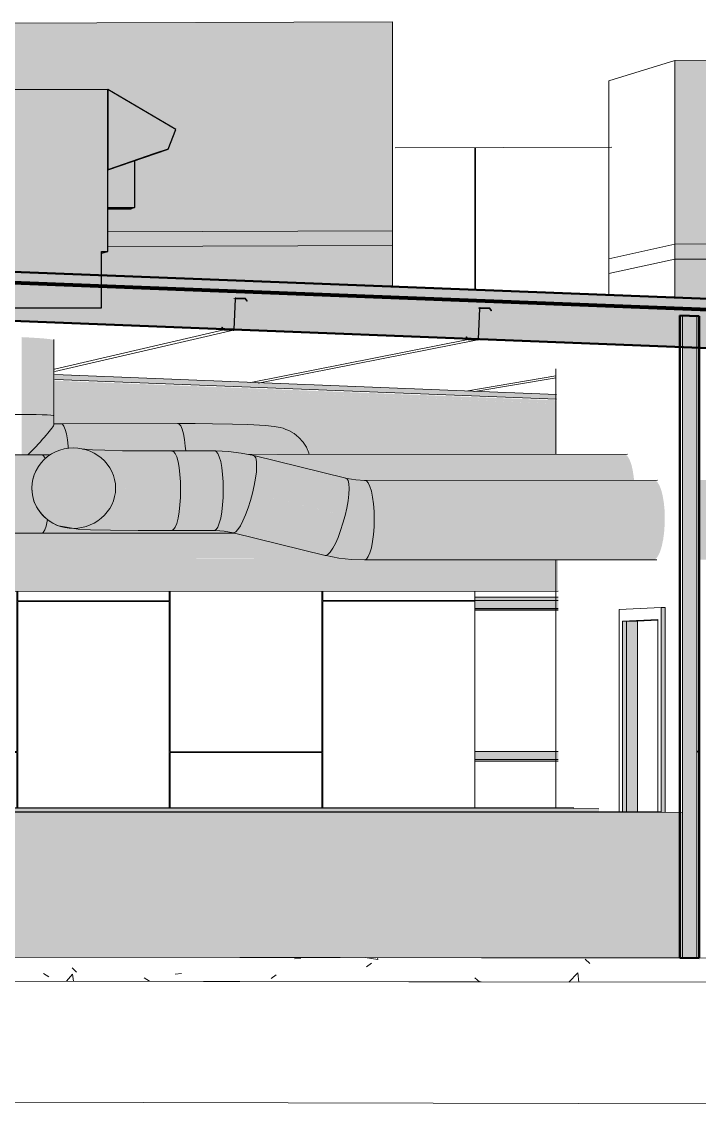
# Model space of a CAD drawing. Header units: inches. Extents: x 27328 to 121296, y -4075 to 4147.
# Drawn here: x 49625.7229 to 49625.8321, y 59.9372 to 60.1119 of the extents above; entities that cross this region are included whole.
import ezdxf

# ---------------------------------------------------------------- set-up
doc = ezdxf.new("R2010")
doc.units = ezdxf.units.IN
doc.header["$MEASUREMENT"] = 0
for name, color, linetype, lineweight in [('A-CLNG', 13, 'Continuous', 9), ('A-DOOR', 31, 'Continuous', 9), ('A-DOOR-FRAM', 31, 'Continuous', 9), ('A-GLAZ-CWMG', 51, 'Continuous', 9), ('A-ROOF', 132, 'Continuous', 9), ('A-WALL', 113, 'Continuous', 9), ('A-WALL-PATT', 111, 'Continuous', 9), ('C-BLDG-PADS', 91, 'Continuous', 9), ('C-TOPO', 7, 'Continuous', 9), ('I-WALL', 2, 'Continuous', 9), ('L-SITE-WALL', 31, 'Continuous', 9), ('M-EQPM', 50, 'Continuous', 9), ('M-HVAC-DUCT', 70, 'Continuous', 9), ('Q-CASE', 31, 'Continuous', 9), ('S-BEAM', 12, 'Continuous', 9)]:
    doc.layers.add(name, color=color, linetype=linetype, lineweight=lineweight)

# ---------------------------------------------------------------- blocks, each defined once
blk = doc.blocks.new('FP_199-mezzanine - perspective')
at = {"layer": 'A-WALL-PATT'}
for p, q in [((23036.19644, 59.99463), (23036.19612, 59.99409)), ((23036.19603, 59.98304), (23036.19603, 59.98304))]:
    blk.add_line(p, q, dxfattribs=at)
blk = doc.blocks.new('FP_204-mezzanine - perspective')
at = {"layer": 'C-BLDG-PADS'}
for p, q in [((23036.13119, 59.9608), (23036.13219, 59.96092)), ((23036.14259, 59.96099), (23036.14461, 59.96068)), ((23036.14461, 59.96068), (23036.14458, 59.96099)), ((23036.09533, 59.95932), (23036.09607, 59.95865)), ((23036.14282, 59.9595), (23036.14362, 59.9601)), ((23036.17807, 59.96073), (23036.17881, 59.96006)), ((23036.09075, 59.95844), (23036.0916, 59.9579)), ((23036.09442, 59.95716), (23036.09538, 59.95829)), ((23036.09559, 59.95716), (23036.09538, 59.95829)), ((23036.10698, 59.95774), (23036.10782, 59.9572)), ((23036.11196, 59.95832), (23036.11296, 59.95844)), ((23036.12743, 59.95759), (23036.12823, 59.95819)), ((23036.16025, 59.95773), (23036.16099, 59.95706)), ((23036.17543, 59.95704), (23036.17685, 59.95851)), ((23036.17703, 59.95704), (23036.17685, 59.95851))]:
    blk.add_line(p, q, dxfattribs=at)
blk = doc.blocks.new('FP_209-mezzanine - perspective')
at = {"layer": 'A-WALL-PATT'}
for p, q in [((23036.03745, 60.08729), (23036.03745, 60.09123)), ((23036.03758, 60.08734), (23036.03758, 60.09123)), ((23036.16025, 60.0688), (23036.16025, 60.0916)), ((23036.16038, 60.0688), (23036.16038, 60.0916)), ((23036.06193, 60.03026), (23036.06193, 60.03433)), ((23036.06206, 60.03026), (23036.06206, 60.03435)), ((23036.03745, 60.03023), (23036.03745, 60.03226)), ((23036.03758, 60.03023), (23036.03758, 60.03226)), ((23036.03745, 59.99421), (23036.03745, 60.02)), ((23036.03758, 60.0185), (23036.03758, 60.02)), ((23036.06193, 60.01851), (23036.06193, 60.02002)), ((23036.06206, 59.99421), (23036.06206, 60.02002)), ((23036.08645, 59.9942), (23036.08645, 60.02003)), ((23036.08657, 60.01853), (23036.08657, 60.02003)), ((23036.11101, 60.01854), (23036.11101, 60.02005)), ((23036.11113, 59.9942), (23036.11113, 60.02005)), ((23036.13561, 59.99419), (23036.13561, 60.02007)), ((23036.13574, 60.01856), (23036.13574, 60.02007)), ((23036.16025, 60.01857), (23036.13574, 60.01856)), ((23036.06193, 60.01851), (23036.03758, 60.0185)), ((23036.06193, 60.01839), (23036.03758, 60.01837)), ((23036.03758, 59.98521), (23036.03758, 60.01837)), ((23036.06193, 59.98453), (23036.06193, 60.01839)), ((23036.11101, 60.01854), (23036.08657, 60.01853)), ((23036.11101, 60.01842), (23036.08657, 60.0184)), ((23036.08657, 59.98518), (23036.08657, 60.0184)), ((23036.11101, 59.98517), (23036.11101, 60.01842)), ((23036.16025, 60.01845), (23036.13574, 60.01843)), ((23036.13574, 59.98516), (23036.13574, 60.01843)), ((23036.03745, 59.99421), (23036.01426, 59.99422)), ((23036.01426, 59.99409), (23036.03745, 59.99409)), ((23036.03745, 59.98521), (23036.03745, 59.99409)), ((23036.08645, 59.9942), (23036.06206, 59.99421)), ((23036.06206, 59.99408), (23036.08645, 59.99408)), ((23036.06206, 59.98453), (23036.06206, 59.99408)), ((23036.13561, 59.99419), (23036.11113, 59.9942)), ((23036.08645, 59.98518), (23036.08645, 59.99408)), ((23036.11113, 59.99407), (23036.13561, 59.99407)), ((23036.11113, 59.98517), (23036.11113, 59.99407)), ((23036.13561, 59.98516), (23036.13561, 59.99407)), ((23035.99945, 59.96997), (23036.00109, 59.96996))]:
    blk.add_line(p, q, dxfattribs=at)
blk = doc.blocks.new('FP_227-mezzanine - perspective')
at = {"layer": 'S-BEAM'}
for p, q in [((23036.12077, 60.06217), (23036.12084, 60.06224)), ((23036.12141, 60.06281), (23036.12148, 60.06288))]:
    blk.add_line(p, q, dxfattribs=at)

msp = doc.modelspace()

# ---------------------------------------------------------------- hatches: boundary and pattern name
at = {"layer": 'A-CLNG', "lineweight": 13}
msp.add_hatch(color=256, dxfattribs=at).paths.add_polyline_path([(49625.95797, 60.05439), (49625.95797, 60.06078), (49625.67592, 60.07176), (49625.67592, 60.06544), (49625.95381, 60.05456)], flags=0)
at = {"layer": 'A-DOOR-FRAM', "lineweight": 5}
for points in [[(49625.82664, 59.98448), (49625.82664, 60.01746), (49625.82599, 60.01746), (49625.82599, 59.98448)], [(49625.82038, 59.98448), (49625.82038, 60.01524), (49625.81973, 60.01521), (49625.81973, 59.98448)]]:
    msp.add_hatch(color=256, dxfattribs=at).paths.add_polyline_path(points, flags=0)
at = {"layer": 'A-GLAZ-CWMG', "lineweight": 5}
msp.add_hatch(color=256, dxfattribs=at).paths.add_polyline_path([(49625.79595, 60.0186), (49625.80939, 60.01863), (49625.80939, 60.01914), (49625.79595, 60.01914), (49625.79595, 60.01862)], flags=0)
at = {"layer": 'A-ROOF', "lineweight": 13}
msp.add_hatch(color=256, dxfattribs=at).paths.add_polyline_path([(49625.98959, 60.05927), (49625.98959, 60.06115), (49625.67592, 60.07335), (49625.67592, 60.07149), (49625.96253, 60.06032)], flags=0)
at = {"layer": 'I-WALL', "lineweight": 5}
for points in [[(49625.83171, 59.96092), (49625.83171, 60.06444), (49625.8294, 60.06453), (49625.8294, 59.96093)], [(49625.82214, 59.98448), (49625.82214, 60.01524), (49625.82038, 60.01523), (49625.82038, 59.98448)]]:
    msp.add_hatch(color=256, dxfattribs=at).paths.add_polyline_path(points, flags=0)
at = {"layer": 'M-EQPM', "lineweight": 5}
for points in [[(49625.73684, 60.07569), (49625.78268, 60.07581), (49625.78268, 60.11192), (49625.70913, 60.11165), (49625.70913, 60.10094), (49625.73684, 60.10103), (49625.74782, 60.09456), (49625.74654, 60.0914), (49625.74114, 60.08949), (49625.74114, 60.08195), (49625.74059, 60.08177), (49625.73684, 60.08176), (49625.73684, 60.0794)], [(49625.82818, 60.07362), (49625.88622, 60.07376), (49625.88622, 60.10589), (49625.82818, 60.10568), (49625.82818, 60.07939)], [(49625.70034, 60.06571), (49625.73576, 60.06579), (49625.73576, 60.07488), (49625.73678, 60.07488), (49625.73678, 60.10101), (49625.69931, 60.10088), (49625.69931, 60.08589), (49625.69866, 60.08589), (49625.69866, 60.07811), (49625.69931, 60.07811), (49625.69931, 60.07479), (49625.70034, 60.07479), (49625.70034, 60.06665)], [(49625.73678, 60.08805), (49625.74648, 60.09138), (49625.74776, 60.09454), (49625.73678, 60.10101)], [(49625.7368, 60.08193), (49625.74109, 60.08194), (49625.74109, 60.08951), (49625.7368, 60.08803), (49625.7368, 60.0859)], [(49625.77928, 60.06935), (49625.78268, 60.06936), (49625.78268, 60.07817), (49625.73684, 60.07805), (49625.73683, 60.07489), (49625.73582, 60.07459), (49625.73582, 60.07104), (49625.7706, 60.06969)], [(49625.83954, 60.06699), (49625.88622, 60.06709), (49625.88622, 60.0762), (49625.82818, 60.07605), (49625.82818, 60.06743), (49625.836, 60.06713)]]:
    msp.add_hatch(color=256, dxfattribs=at).paths.add_polyline_path(points, flags=0)
at = {"layer": 'M-HVAC-DUCT', "lineweight": 5}
for points in [[(49625.72808, 60.04838), (49625.72808, 60.06056), (49625.72796, 60.06063), (49625.72734, 60.06074), (49625.72619, 60.06086), (49625.72358, 60.06102), (49625.72289, 60.06105), (49625.72289, 60.04857), (49625.72619, 60.04854), (49625.72759, 60.04847), (49625.72807, 60.04839)], [(49625.72388, 60.04205), (49625.72556, 60.0438), (49625.72682, 60.04522), (49625.72759, 60.04617), (49625.728, 60.04677), (49625.72808, 60.04702), (49625.72808, 60.04838), (49625.72794, 60.04843), (49625.727, 60.0485), (49625.72478, 60.04856), (49625.72289, 60.04857), (49625.72289, 60.04206), (49625.72385, 60.04205)], [(49625.74716, 60.04269), (49625.74932, 60.0427), (49625.74927, 60.04347), (49625.74915, 60.04453), (49625.74898, 60.04545), (49625.74877, 60.04619), (49625.74854, 60.04673), (49625.74828, 60.04704), (49625.74802, 60.04711), (49625.72924, 60.04708), (49625.72946, 60.04701), (49625.7297, 60.0467), (49625.72992, 60.04617), (49625.73011, 60.04543), (49625.73026, 60.04451), (49625.7304, 60.04313), (49625.73059, 60.04316), (49625.73132, 60.0432), (49625.73198, 60.04316), (49625.73373, 60.04291), (49625.73657, 60.0428), (49625.74005, 60.04273), (49625.74522, 60.04269), (49625.74689, 60.04269)], [(49625.75953, 60.0421), (49625.76925, 60.04212), (49625.76902, 60.04282), (49625.76845, 60.04385), (49625.76754, 60.04491), (49625.7666, 60.04563), (49625.76551, 60.04616), (49625.76476, 60.04643), (49625.76422, 60.04654), (49625.76121, 60.04685), (49625.75934, 60.04695), (49625.75632, 60.04704), (49625.75242, 60.0471), (49625.74802, 60.04711), (49625.74828, 60.04704), (49625.74854, 60.04673), (49625.74879, 60.04614), (49625.74898, 60.04544), (49625.74915, 60.04453), (49625.74927, 60.04347), (49625.74932, 60.04269), (49625.75481, 60.04267), (49625.75623, 60.0426), (49625.75828, 60.04235), (49625.75948, 60.04211)], [(49625.72463, 60.03592), (49625.72461, 60.03601), (49625.72459, 60.03694), (49625.72463, 60.03747), (49625.72475, 60.03816), (49625.72507, 60.03912), (49625.7253, 60.03962), (49625.72574, 60.04035), (49625.72606, 60.04077), (49625.72669, 60.04142), (49625.72656, 60.0417), (49625.72636, 60.04197), (49625.72612, 60.04205), (49625.71946, 60.04208), (49625.71656, 60.04211), (49625.71674, 60.04199), (49625.71769, 60.04119), (49625.71844, 60.04027), (49625.71903, 60.03917), (49625.7194, 60.03795), (49625.71953, 60.03667), (49625.71946, 60.03601), (49625.72257, 60.03594), (49625.72462, 60.03592)], [(49625.74851, 60.03646), (49625.74848, 60.03772), (49625.7484, 60.03892), (49625.74827, 60.04002), (49625.74804, 60.04118), (49625.74788, 60.04173), (49625.74764, 60.04229), (49625.74735, 60.04261), (49625.74712, 60.04268), (49625.74089, 60.04271), (49625.7358, 60.04282), (49625.73312, 60.04294), (49625.73294, 60.04297), (49625.73344, 60.04282), (49625.73394, 60.04264), (49625.73457, 60.04234), (49625.73517, 60.04198), (49625.73572, 60.04156), (49625.73634, 60.04095), (49625.73685, 60.04033), (49625.73709, 60.03999), (49625.73742, 60.03938), (49625.73769, 60.03875), (49625.73792, 60.03788), (49625.738, 60.0374), (49625.73804, 60.03671), (49625.73878, 60.03663), (49625.74026, 60.03656), (49625.74303, 60.03649), (49625.74848, 60.03646)], [(49625.74851, 60.03646), (49625.75539, 60.03647), (49625.75536, 60.03772), (49625.75527, 60.03898), (49625.75515, 60.04002), (49625.75491, 60.04118), (49625.75475, 60.04173), (49625.75451, 60.04229), (49625.75424, 60.04261), (49625.75396, 60.04269), (49625.74712, 60.04268), (49625.74739, 60.0426), (49625.74765, 60.04228), (49625.74789, 60.04172), (49625.7481, 60.04096), (49625.74827, 60.04001), (49625.7484, 60.03891), (49625.74848, 60.03772), (49625.7485, 60.03694)], [(49625.76009, 60.03591), (49625.76037, 60.03713), (49625.76058, 60.03829), (49625.76072, 60.03935), (49625.76077, 60.04027), (49625.76071, 60.04119), (49625.76064, 60.04156), (49625.76045, 60.04187), (49625.7602, 60.04195), (49625.75814, 60.04236), (49625.75606, 60.04261), (49625.75396, 60.04269), (49625.75424, 60.04261), (49625.75451, 60.04229), (49625.75475, 60.04173), (49625.75497, 60.04097), (49625.75515, 60.04002), (49625.75528, 60.03892), (49625.75536, 60.03772), (49625.75539, 60.03647), (49625.75776, 60.03633), (49625.75964, 60.03599)], [(49625.77502, 60.03226), (49625.77529, 60.03348), (49625.7755, 60.03465), (49625.77563, 60.03571), (49625.77566, 60.03694), (49625.77564, 60.03738), (49625.77551, 60.03793), (49625.77531, 60.03824), (49625.77492, 60.03835), (49625.76045, 60.04187), (49625.76064, 60.04156), (49625.76075, 60.04102), (49625.76077, 60.04027), (49625.76072, 60.03935), (49625.76058, 60.03829), (49625.76033, 60.03694), (49625.76009, 60.03591), (49625.77491, 60.03229)], [(49625.77973, 60.0317), (49625.77969, 60.03302), (49625.7796, 60.03422), (49625.77945, 60.03532), (49625.77925, 60.03628), (49625.779, 60.03705), (49625.7787, 60.03761), (49625.77847, 60.03787), (49625.77817, 60.03795), (49625.77659, 60.03804), (49625.77531, 60.03824), (49625.77551, 60.03793), (49625.77564, 60.03738), (49625.77567, 60.03664), (49625.77563, 60.03571), (49625.7755, 60.03465), (49625.77529, 60.03348), (49625.77502, 60.03226), (49625.77735, 60.03184), (49625.7797, 60.0317)], [(49625.74712, 60.02985), (49625.74739, 60.03001), (49625.74765, 60.03041), (49625.74789, 60.03103), (49625.7481, 60.03186), (49625.74827, 60.03286), (49625.7484, 60.03399), (49625.74848, 60.03521), (49625.74848, 60.03646), (49625.74303, 60.03649), (49625.73951, 60.03659), (49625.73849, 60.03665), (49625.73804, 60.03671), (49625.738, 60.03601), (49625.7378, 60.03505), (49625.73761, 60.03447), (49625.73742, 60.03403), (49625.73709, 60.03342), (49625.73655, 60.03269), (49625.73623, 60.03232), (49625.73558, 60.03174), (49625.73516, 60.03142), (49625.73457, 60.03106), (49625.73394, 60.03076), (49625.73322, 60.0305), (49625.73261, 60.03035), (49625.73192, 60.03024), (49625.73126, 60.0302), (49625.73141, 60.03015), (49625.73254, 60.03006), (49625.73498, 60.02997), (49625.73912, 60.02989), (49625.74498, 60.02985), (49625.74655, 60.02985)], [(49625.74712, 60.02985), (49625.75396, 60.02986), (49625.75424, 60.03001), (49625.75451, 60.03041), (49625.75475, 60.03103), (49625.75497, 60.03186), (49625.75515, 60.03286), (49625.75528, 60.03399), (49625.75536, 60.03521), (49625.75539, 60.03647), (49625.74851, 60.03646), (49625.74848, 60.0352), (49625.7484, 60.03398), (49625.74825, 60.03269), (49625.7481, 60.03185), (49625.74789, 60.03102), (49625.74765, 60.0304), (49625.74739, 60.03001)], [(49625.75708, 60.02948), (49625.75739, 60.02964), (49625.75775, 60.03002), (49625.75814, 60.03063), (49625.75856, 60.03143), (49625.75909, 60.03269), (49625.75938, 60.0335), (49625.75976, 60.03468), (49625.76009, 60.03591), (49625.75776, 60.03633), (49625.75539, 60.03647), (49625.75536, 60.03521), (49625.75527, 60.03393), (49625.75512, 60.03269), (49625.75497, 60.03185), (49625.75475, 60.03102), (49625.7545, 60.0304), (49625.75423, 60.03001), (49625.75396, 60.02986), (49625.75553, 60.02977), (49625.75625, 60.02964)], [(49625.72612, 60.02941), (49625.72636, 60.02956), (49625.72663, 60.03005), (49625.72684, 60.03066), (49625.72705, 60.03166), (49625.72681, 60.03185), (49625.72631, 60.03233), (49625.72575, 60.03302), (49625.72546, 60.03347), (49625.72515, 60.03407), (49625.72491, 60.03467), (49625.72473, 60.03533), (49625.72461, 60.03592), (49625.72031, 60.03598), (49625.71946, 60.03601), (49625.7194, 60.03542), (49625.71895, 60.03406), (49625.71833, 60.03296), (49625.71761, 60.0321), (49625.71659, 60.03127), (49625.71549, 60.03069), (49625.71407, 60.03029), (49625.71164, 60.02997), (49625.71022, 60.0298), (49625.71023, 60.02975), (49625.71051, 60.02969), (49625.71191, 60.02959), (49625.71491, 60.0295), (49625.71957, 60.02943), (49625.72476, 60.02941)], [(49625.77192, 60.02586), (49625.77225, 60.026), (49625.77262, 60.02638), (49625.77303, 60.02699), (49625.77346, 60.02779), (49625.77389, 60.02875), (49625.7743, 60.02985), (49625.77468, 60.03104), (49625.77502, 60.03226), (49625.76009, 60.03591), (49625.75964, 60.0343), (49625.75938, 60.0335), (49625.75898, 60.0324), (49625.75856, 60.03143), (49625.75814, 60.03063), (49625.75767, 60.02994), (49625.75739, 60.02964), (49625.75708, 60.02948), (49625.77056, 60.02619)], [(49625.72612, 60.02941), (49625.7573, 60.02944), (49625.75667, 60.02957), (49625.75531, 60.02978), (49625.75371, 60.02986), (49625.74056, 60.02988), (49625.73546, 60.02996), (49625.73257, 60.03006), (49625.73126, 60.03018), (49625.72979, 60.03036), (49625.72907, 60.03057), (49625.72838, 60.03084), (49625.72773, 60.03119), (49625.72712, 60.03161), (49625.72705, 60.03166), (49625.72694, 60.03107), (49625.72682, 60.03056), (49625.7266, 60.02995), (49625.72636, 60.02956)], [(49625.77817, 60.02511), (49625.77847, 60.02526), (49625.77876, 60.02565), (49625.77903, 60.02627), (49625.77928, 60.02714), (49625.77951, 60.02845), (49625.77961, 60.02922), (49625.7797, 60.03044), (49625.77973, 60.0317), (49625.77709, 60.03189), (49625.77502, 60.03226), (49625.77468, 60.03104), (49625.7743, 60.02985), (49625.77375, 60.02845), (49625.77346, 60.02779), (49625.77303, 60.02699), (49625.77262, 60.02638), (49625.77225, 60.026), (49625.77192, 60.02586), (49625.77398, 60.02544), (49625.77607, 60.02519), (49625.7771, 60.02515)], [(49625.64992, 60.0252), (49625.77566, 60.02532), (49625.77399, 60.02556), (49625.77172, 60.02604), (49625.75768, 60.02947), (49625.7198, 60.02947), (49625.71417, 60.02956), (49625.71199, 60.02965), (49625.71066, 60.02975), (49625.70894, 60.02998), (49625.70814, 60.03026), (49625.64993, 60.0302), (49625.64992, 60.02616)], [(49625.73053, 60.03024), (49625.72984, 60.03034), (49625.72981, 60.03033)], [(49625.64993, 60.01998), (49625.80935, 60.0201), (49625.80935, 60.02516), (49625.77829, 60.02515), (49625.77638, 60.02524), (49625.77578, 60.02531), (49625.64992, 60.0252), (49625.64993, 60.02009)]]:
    msp.add_hatch(color=256, dxfattribs=at).paths.add_polyline_path(points, flags=0)
h = msp.add_hatch(color=256, dxfattribs=at)
h.paths.add_polyline_path([(49625.72613, 60.04205), (49625.72751, 60.04205), (49625.72797, 60.04233), (49625.72859, 60.04264), (49625.72924, 60.04288), (49625.72991, 60.04305), (49625.7304, 60.04316), (49625.73038, 60.04345), (49625.73026, 60.04451), (49625.7301, 60.04545), (49625.7299, 60.04619), (49625.72968, 60.04673), (49625.72946, 60.04701), (49625.72915, 60.04708), (49625.72808, 60.04705), (49625.72806, 60.04692), (49625.72789, 60.04659), (49625.72755, 60.04611), (49625.72682, 60.04522), (49625.72556, 60.0438), (49625.72388, 60.04205), (49625.72589, 60.04205)], flags=0)
h.paths.add_polyline_path([(49625.72185, 60.04206), (49625.72038, 60.04343), (49625.71873, 60.04487), (49625.71754, 60.04582), (49625.7165, 60.04657), (49625.71593, 60.0469), (49625.71552, 60.04706), (49625.71418, 60.04705), (49625.71437, 60.04697), (49625.71459, 60.04667), (49625.71478, 60.04615), (49625.71496, 60.0454), (49625.71511, 60.04449), (49625.71526, 60.04276), (49625.71552, 60.04268), (49625.71655, 60.04214), (49625.72131, 60.04207), (49625.72166, 60.04206)], flags=0)
at = {"layer": 'M-HVAC-DUCT'}
msp.add_hatch(color=256, dxfattribs=at).paths.add_polyline_path([(49625.73122, 60.03021), (49625.73192, 60.03024), (49625.73261, 60.03035), (49625.73344, 60.03058), (49625.73394, 60.03076), (49625.73457, 60.03106), (49625.73517, 60.03143), (49625.73572, 60.03185), (49625.73623, 60.03232), (49625.73669, 60.03285), (49625.73709, 60.03342), (49625.73742, 60.03403), (49625.73769, 60.03467), (49625.73788, 60.03533), (49625.738, 60.03601), (49625.73803, 60.03694), (49625.738, 60.0374), (49625.7378, 60.03836), (49625.73769, 60.03875), (49625.73742, 60.03938), (49625.73709, 60.03999), (49625.73669, 60.04056), (49625.73612, 60.04118), (49625.73562, 60.04163), (49625.73517, 60.04198), (49625.73457, 60.04234), (49625.73394, 60.04264), (49625.73328, 60.04288), (49625.73261, 60.04305), (49625.73192, 60.04315), (49625.73122, 60.04319), (49625.73048, 60.04315), (49625.72974, 60.04303), (49625.72903, 60.04283), (49625.72834, 60.04256), (49625.72769, 60.04221), (49625.72689, 60.04163), (49625.7264, 60.04118), (49625.72601, 60.04077), (49625.72558, 60.04017), (49625.72521, 60.03953), (49625.72492, 60.03885), (49625.72471, 60.03815), (49625.72458, 60.03742), (49625.72454, 60.03669), (49625.72458, 60.036), (49625.72471, 60.03524), (49625.72487, 60.03466), (49625.72512, 60.03403), (49625.72545, 60.03342), (49625.72596, 60.03269), (49625.72627, 60.03232), (49625.72689, 60.03175), (49625.72731, 60.03142), (49625.7279, 60.03105), (49625.72852, 60.03075), (49625.72917, 60.03051), (49625.72984, 60.03034), (49625.73053, 60.03024)], flags=0)
at = {"layer": 'M-HVAC-DUCT', "lineweight": 5}
h = msp.add_hatch(color=256, dxfattribs=at)
h.paths.add_polyline_path([(49625.77819, 60.03795), (49625.8216, 60.03803), (49625.82156, 60.03848), (49625.8214, 60.03956), (49625.82118, 60.04049), (49625.82091, 60.04125), (49625.8206, 60.04179), (49625.82027, 60.0421), (49625.81994, 60.04218), (49625.75968, 60.04206), (49625.76078, 60.04181), (49625.77562, 60.03823), (49625.77661, 60.03804), (49625.77788, 60.03797)], flags=0)
h.paths.add_polyline_path([(49625.72669, 60.04142), (49625.72737, 60.04197), (49625.72749, 60.04205), (49625.72612, 60.04205), (49625.72636, 60.04197), (49625.7266, 60.04165)], flags=0)
h = msp.add_hatch(color=256, dxfattribs=at)
h.paths.add_polyline_path([(49625.77973, 60.0317), (49625.82657, 60.03175), (49625.82652, 60.03324), (49625.8264, 60.03443), (49625.82622, 60.0355), (49625.82598, 60.03642), (49625.8257, 60.03715), (49625.82538, 60.03766), (49625.82511, 60.03793), (49625.82476, 60.03801), (49625.77817, 60.03795), (49625.77851, 60.03783), (49625.77876, 60.03754), (49625.77904, 60.03694), (49625.77928, 60.03616), (49625.77946, 60.03525), (49625.77961, 60.03415), (49625.7797, 60.03269)], flags=0)
h.paths.add_polyline_path([(49625.83214, 60.03175), (49625.8381, 60.03176), (49625.83806, 60.03302), (49625.83795, 60.03422), (49625.83778, 60.03532), (49625.83755, 60.03628), (49625.83726, 60.03705), (49625.83694, 60.03761), (49625.83659, 60.03794), (49625.83622, 60.03802), (49625.83215, 60.03802), (49625.83214, 60.03188)], flags=0)
h = msp.add_hatch(color=256, dxfattribs=at)
h.paths.add_polyline_path([(49625.77817, 60.02511), (49625.82476, 60.02515), (49625.82511, 60.0253), (49625.82545, 60.02569), (49625.82576, 60.02631), (49625.82608, 60.02733), (49625.82631, 60.02845), (49625.82645, 60.0295), (49625.82654, 60.03073), (49625.82657, 60.03175), (49625.77973, 60.0317), (49625.7797, 60.03044), (49625.77961, 60.02922), (49625.77946, 60.02809), (49625.77927, 60.02709), (49625.77903, 60.02627), (49625.77876, 60.02565), (49625.77847, 60.02526)], flags=0)
h.paths.add_polyline_path([(49625.83215, 60.02515), (49625.83622, 60.02516), (49625.83659, 60.02531), (49625.83694, 60.0257), (49625.83726, 60.02632), (49625.83755, 60.02714), (49625.83783, 60.02845), (49625.83795, 60.02927), (49625.83806, 60.0305), (49625.8381, 60.03176), (49625.83214, 60.03175), (49625.83215, 60.02529)], flags=0)
at = {"layer": 'Q-CASE'}
msp.add_hatch(color=256, dxfattribs=at).paths.add_polyline_path([(49625.8294, 59.96093), (49625.8294, 59.98437), (49625.66996, 59.98445), (49625.66996, 59.96113), (49625.8229, 59.96093)], flags=0)
at = {"layer": 'Q-CASE', "lineweight": 5}
msp.add_hatch(color=256, dxfattribs=at).paths.add_polyline_path([(49625.81595, 59.98448), (49625.81595, 59.98497), (49625.70828, 59.98502), (49625.70828, 59.98454), (49625.78807, 59.9845)], flags=0)
at = {"layer": 'S-BEAM', "lineweight": 5}
for points in [[(49625.75702, 60.06222), (49625.75703, 60.06226), (49625.757, 60.06222), (49625.75701, 60.06222)], [(49625.79641, 60.06068), (49625.79645, 60.06072), (49625.7964, 60.06072), (49625.79638, 60.06068), (49625.7964, 60.06068)]]:
    msp.add_hatch(color=256, dxfattribs=at).paths.add_polyline_path(points, flags=0)
h = msp.add_hatch(color=256, dxfattribs=at)
h.paths.add_polyline_path([(49625.80912, 60.05102), (49625.80912, 60.05181), (49625.72822, 60.055), (49625.72822, 60.05422), (49625.80571, 60.05116)], flags=0)
h.paths.add_polyline_path([(49625.68653, 60.05586), (49625.68653, 60.05664), (49625.67609, 60.05706), (49625.67609, 60.05627), (49625.68653, 60.05586)], flags=0)
h = msp.add_hatch(color=256, dxfattribs=at)
h.paths.add_polyline_path([(49625.76939, 60.04213), (49625.80912, 60.04221), (49625.80912, 60.05033), (49625.72823, 60.05353), (49625.72823, 60.0471), (49625.74021, 60.04712), (49625.75331, 60.04711), (49625.75768, 60.04703), (49625.76024, 60.04694), (49625.76205, 60.04682), (49625.76442, 60.04655), (49625.76506, 60.04639), (49625.76587, 60.04607), (49625.76674, 60.04565), (49625.76768, 60.04493), (49625.7686, 60.04385), (49625.76916, 60.04284), (49625.76936, 60.04221)], flags=0)
h.paths.add_polyline_path([(49625.6642, 60.05124), (49625.68654, 60.05129), (49625.68654, 60.05517), (49625.6761, 60.05559), (49625.67609, 60.05511), (49625.67058, 60.05348), (49625.67088, 60.05322), (49625.67084, 60.05317), (49625.66438, 60.05129)], flags=0)
h = msp.add_hatch(color=256, dxfattribs=at)
h.paths.add_polyline_path([(49625.80912, 60.05033), (49625.80912, 60.05087), (49625.72823, 60.05404), (49625.72823, 60.05353), (49625.80572, 60.05047)], flags=0)
h.paths.add_polyline_path([(49625.68654, 60.05517), (49625.68653, 60.05571), (49625.6761, 60.05609), (49625.6761, 60.05559), (49625.68654, 60.05517)], flags=0)
h = msp.add_hatch(color=256, dxfattribs=at)
h.paths.add_polyline_path([(49625.6301, 60.0184), (49625.63332, 60.0184), (49625.63331, 60.01849), (49625.6301, 60.01848), (49625.6301, 60.01845)], flags=0)
h.paths.add_polyline_path([(49625.79593, 60.0185), (49625.80939, 60.01852), (49625.80939, 60.0186), (49625.79593, 60.01858), (49625.79593, 60.01851)], flags=0)
h = msp.add_hatch(color=256, dxfattribs=at)
h.paths.add_polyline_path([(49625.6301, 60.01721), (49625.6334, 60.01721), (49625.63332, 60.0184), (49625.6301, 60.0184)], flags=0)
h.paths.add_polyline_path([(49625.79593, 60.01731), (49625.80939, 60.01731), (49625.80939, 60.01851), (49625.79593, 60.0185)], flags=0)
h = msp.add_hatch(color=256, dxfattribs=at)
h.paths.add_polyline_path([(49625.6301, 60.01696), (49625.63342, 60.01696), (49625.6334, 60.01721), (49625.6301, 60.01721)], flags=0)
h.paths.add_polyline_path([(49625.79593, 60.01706), (49625.80939, 60.01707), (49625.80939, 60.01731), (49625.79593, 60.01731)], flags=0)
h = msp.add_hatch(color=256, dxfattribs=at)
h.paths.add_polyline_path([(49625.6301, 60.01691), (49625.63343, 60.01692), (49625.63342, 60.01696), (49625.6301, 60.01695)], flags=0)
h.paths.add_polyline_path([(49625.79594, 60.01701), (49625.80939, 60.01702), (49625.80939, 60.01706), (49625.79594, 60.01705)], flags=0)
h = msp.add_hatch(color=256, dxfattribs=at)
h.paths.add_polyline_path([(49625.80939, 59.99412), (49625.80939, 59.99421), (49625.79593, 59.9942), (49625.79593, 59.99412)], flags=0)
h.paths.add_polyline_path([(49625.63505, 59.99415), (49625.63504, 59.99425), (49625.6301, 59.99424), (49625.6301, 59.99416), (49625.63116, 59.99415)], flags=0)
h = msp.add_hatch(color=256, dxfattribs=at)
h.paths.add_polyline_path([(49625.80939, 59.99292), (49625.80939, 59.99412), (49625.79593, 59.99412), (49625.79593, 59.99293)], flags=0)
h.paths.add_polyline_path([(49625.63509, 59.99296), (49625.63509, 59.99353), (49625.63505, 59.99415), (49625.6301, 59.99416), (49625.6301, 59.99297), (49625.63116, 59.99297)], flags=0)
h = msp.add_hatch(color=256, dxfattribs=at)
h.paths.add_polyline_path([(49625.80939, 59.99268), (49625.80939, 59.99292), (49625.79593, 59.99293), (49625.79593, 59.99268)], flags=0)
h.paths.add_polyline_path([(49625.63506, 59.99272), (49625.63509, 59.99296), (49625.6301, 59.99297), (49625.6301, 59.99273), (49625.63116, 59.99272)], flags=0)

# ---------------------------------------------------------------- linework, layer by layer
at = {"layer": 'A-CLNG', "lineweight": 50}
for p, q in [((49625.95797, 60.06078), (49625.67592, 60.07176)), ((49625.67592, 60.06544), (49625.95797, 60.05439))]:
    msp.add_line(p, q, dxfattribs=at)
at = {"layer": 'A-DOOR'}
for p, q in [((49625.82546, 60.01539), (49625.82214, 60.01524)), ((49625.82214, 60.01524), (49625.82214, 59.98448))]:
    msp.add_line(p, q, dxfattribs=at)
at = {"layer": 'A-DOOR-FRAM'}
for p, q in [((49625.82599, 60.01746), (49625.81921, 60.01711)), ((49625.81921, 60.01711), (49625.81921, 59.98448)), ((49625.82599, 59.98448), (49625.82599, 60.01746)), ((49625.82599, 60.01746), (49625.82664, 60.01746)), ((49625.82664, 60.01746), (49625.82664, 59.98448)), ((49625.82664, 60.01746), (49625.82664, 59.98448)), ((49625.81973, 60.01523), (49625.82544, 60.0155)), ((49625.82038, 60.01524), (49625.81973, 60.01523)), ((49625.81973, 59.98448), (49625.81973, 60.01523)), ((49625.82545, 60.01547), (49625.82038, 60.01524)), ((49625.82038, 60.01524), (49625.82038, 59.98448)), ((49625.82544, 60.0155), (49625.82544, 59.9845))]:
    msp.add_line(p, q, dxfattribs=at)
at = {"layer": 'A-GLAZ-CWMG'}
for p in [(49625.79595, 60.0186), (49625.80939, 60.01914)]:
    msp.add_line(p, (49625.79595, 60.01914), dxfattribs=at)
at = {"layer": 'A-ROOF', "lineweight": 50}
for p, q in [((49625.98959, 60.06115), (49625.67592, 60.07335)), ((49625.67592, 60.07149), (49625.98959, 60.05927))]:
    msp.add_line(p, q, dxfattribs=at)
at = {"layer": 'A-WALL', "lineweight": 13}
for p, q in [((49625.8294, 59.96093), (49625.8294, 60.06453)), ((49625.83171, 59.96092), (49625.83171, 60.06444))]:
    msp.add_line(p, q, dxfattribs=at)
at = {"layer": 'C-BLDG-PADS', "lineweight": 13}
for p, q in [((49625.95963, 59.96075), (49624.88835, 59.96216)), ((49624.88835, 59.95838), (49625.95963, 59.95683))]:
    msp.add_line(p, q, dxfattribs=at)
at = {"layer": 'C-TOPO'}
for p, q in [((49625.78529, 59.95708), (49624.88835, 59.95837)), ((49625.78529, 59.95708), (49625.95963, 59.95683)), ((49625.9594, 59.93716), (49624.88863, 59.93942))]:
    msp.add_line(p, q, dxfattribs=at)
at = {"layer": 'I-WALL', "lineweight": 50}
for p, q in [((49625.82899, 60.06455), (49625.82899, 59.96093)), ((49625.83212, 60.06443), (49625.82899, 60.06455)), ((49625.83212, 59.96092), (49625.83212, 60.06443)), ((49625.82899, 59.96093), (49625.83212, 59.96092))]:
    msp.add_line(p, q, dxfattribs=at)
at = {"layer": 'I-WALL', "lineweight": 13}
for p, q in [((49625.80899, 60.05596), (49625.80899, 60.04217)), ((49625.80899, 60.02514), (49625.80899, 59.98515)), ((49625.82038, 60.01524), (49625.82545, 60.01547)), ((49625.82038, 59.98448), (49625.82038, 60.01524)), ((49625.82038, 60.01524), (49625.82214, 60.01524))]:
    msp.add_line(p, q, dxfattribs=at)
at = {"layer": 'L-SITE-WALL', "lineweight": 13}
for p, q in [((49625.81804, 60.09167), (49625.78311, 60.09156)), ((49625.79593, 59.98514), (49625.79593, 60.02008))]:
    msp.add_line(p, q, dxfattribs=at)
at = {"layer": 'M-EQPM'}
for p, q in [((49625.70913, 60.11165), (49625.78268, 60.11192)), ((49625.78268, 60.07581), (49625.78268, 60.11192)), ((49625.81757, 60.10239), (49625.82818, 60.10568)), ((49625.82818, 60.10568), (49625.88622, 60.10589)), ((49625.82818, 60.07362), (49625.82818, 60.10568)), ((49625.81757, 60.07133), (49625.81757, 60.10239)), ((49625.73684, 60.07805), (49625.78268, 60.07817)), ((49625.78268, 60.06936), (49625.78268, 60.07817)), ((49625.78268, 60.07581), (49625.73684, 60.07569)), ((49625.81757, 60.07368), (49625.82818, 60.07605)), ((49625.82818, 60.07605), (49625.88622, 60.0762)), ((49625.82818, 60.06743), (49625.82818, 60.07605)), ((49625.81757, 60.06786), (49625.81757, 60.07368)), ((49625.82818, 60.07362), (49625.81757, 60.07133)), ((49625.88622, 60.07376), (49625.82818, 60.07362)), ((49625.78268, 60.06936), (49625.77928, 60.06935)), ((49625.78217, 60.06924), (49625.78268, 60.06936))]:
    msp.add_line(p, q, dxfattribs=at)
at = {"layer": 'M-EQPM', "lineweight": 30}
for p, q in [((49625.73678, 60.10101), (49625.69931, 60.10088)), ((49625.73678, 60.10101), (49625.73678, 60.08805)), ((49625.74776, 60.09454), (49625.73678, 60.10101)), ((49625.73678, 60.07488), (49625.73678, 60.10101)), ((49625.74648, 60.09138), (49625.74776, 60.09454)), ((49625.73678, 60.08805), (49625.74648, 60.09138)), ((49625.74437, 60.09064), (49625.7368, 60.08803)), ((49625.74648, 60.09138), (49625.74437, 60.09064)), ((49625.74109, 60.08953), (49625.74109, 60.08194)), ((49625.7368, 60.08193), (49625.74109, 60.08194)), ((49625.7368, 60.08175), (49625.74055, 60.08176)), ((49625.74109, 60.08194), (49625.74055, 60.08176)), ((49625.73576, 60.06579), (49625.73576, 60.07488)), ((49625.73576, 60.07488), (49625.73678, 60.07488)), ((49625.73576, 60.07458), (49625.73678, 60.07488)), ((49625.70034, 60.06571), (49625.73576, 60.06579))]:
    msp.add_line(p, q, dxfattribs=at)
at = {"layer": 'M-HVAC-DUCT'}
for p, q in [((49625.72808, 60.06067), (49625.72808, 60.04838)), ((49625.72808, 60.04838), (49625.72808, 60.04701)), ((49625.728, 60.04709), (49625.72926, 60.04709)), ((49625.72926, 60.04709), (49625.74807, 60.04712)), ((49625.74802, 60.04711), (49625.74828, 60.04704)), ((49625.74828, 60.04704), (49625.74854, 60.04673)), ((49625.74854, 60.04673), (49625.74877, 60.04619)), ((49625.74915, 60.04453), (49625.74927, 60.04347)), ((49625.74927, 60.04347), (49625.74933, 60.0427)), ((49625.72616, 60.04205), (49625.7275, 60.04205)), ((49625.74716, 60.04269), (49625.75401, 60.04269)), ((49625.75949, 60.0421), (49625.82055, 60.04218)), ((49625.76032, 60.04194), (49625.77517, 60.03832)), ((49625.77821, 60.03795), (49625.82539, 60.03801)), ((49625.75731, 60.02944), (49625.72608, 60.02941)), ((49625.72609, 60.02941), (49625.72612, 60.02941)), ((49625.72612, 60.02941), (49625.72609, 60.02941)), ((49625.75392, 60.02986), (49625.74708, 60.02985)), ((49625.74708, 60.02985), (49625.74712, 60.02985)), ((49625.74712, 60.02985), (49625.74708, 60.02985)), ((49625.75396, 60.02986), (49625.75392, 60.02986)), ((49625.75392, 60.02986), (49625.75396, 60.02986)), ((49625.7718, 60.02586), (49625.75697, 60.02949)), ((49625.75697, 60.02949), (49625.75708, 60.02948)), ((49625.75708, 60.02948), (49625.75697, 60.02949)), ((49625.77192, 60.02586), (49625.77174, 60.02589)), ((49625.77174, 60.02589), (49625.77192, 60.02586)), ((49625.82529, 60.02515), (49625.77813, 60.02511)), ((49625.77813, 60.02511), (49625.77817, 60.02511)), ((49625.77817, 60.02511), (49625.77813, 60.02511)), ((49625.80935, 60.02009), (49625.64993, 60.01998))]:
    msp.add_line(p, q, dxfattribs=at)
for points in [[(49625.72289, 60.04857, 0), (49625.72164, 60.04856, 0), (49625.72038, 60.04855, 0), (49625.71918, 60.04852, 0), (49625.71807, 60.04849, 0), (49625.71711, 60.04845, 0), (49625.71632, 60.04841, 0), (49625.71574, 60.04836, 0), (49625.71539, 60.04831, 0)], [(49625.72808, 60.04838, 0), (49625.72796, 60.04843, 0), (49625.72759, 60.04847, 0), (49625.727, 60.04851, 0), (49625.72619, 60.04854, 0), (49625.72522, 60.04856, 0), (49625.7241, 60.04857, 0), (49625.72289, 60.04857, 0)], [(49625.72289, 60.04857, 0), (49625.7241, 60.04857, 0), (49625.72522, 60.04856, 0), (49625.72619, 60.04853, 0), (49625.727, 60.0485, 0), (49625.72759, 60.04847, 0), (49625.72796, 60.04842, 0), (49625.72808, 60.04838, 0)], [(49625.72388, 60.04205, 0), (49625.72408, 60.04226, 0), (49625.72447, 60.04265, 0), (49625.72484, 60.04304, 0), (49625.7252, 60.04343, 0), (49625.72556, 60.0438, 0), (49625.7259, 60.04417, 0), (49625.72622, 60.04453, 0), (49625.72653, 60.04488, 0), (49625.72682, 60.04522, 0), (49625.72709, 60.04554, 0), (49625.72734, 60.04584, 0), (49625.72755, 60.04611, 0), (49625.72774, 60.04637, 0), (49625.72789, 60.04659, 0), (49625.728, 60.04677, 0), (49625.72806, 60.04692, 0), (49625.72808, 60.04702, 0)], [(49625.7304, 60.04314, 0), (49625.73038, 60.04345, 0), (49625.73026, 60.04451, 0), (49625.73011, 60.04543, 0), (49625.72992, 60.04617, 0), (49625.7297, 60.0467, 0), (49625.72946, 60.04701, 0), (49625.72922, 60.04708, 0)], [(49625.72922, 60.04708, 0), (49625.72946, 60.04701, 0), (49625.7297, 60.0467, 0), (49625.72992, 60.04617, 0), (49625.73011, 60.04543, 0), (49625.73026, 60.04451, 0), (49625.73038, 60.04345, 0), (49625.7304, 60.04314, 0)], [(49625.74933, 60.0427, 0), (49625.74927, 60.04347, 0), (49625.74915, 60.04453, 0), (49625.74898, 60.04545, 0), (49625.74877, 60.04619, 0), (49625.74854, 60.04673, 0), (49625.74828, 60.04704, 0), (49625.74802, 60.04711, 0)], [(49625.76925, 60.04211, 0), (49625.76918, 60.0424, 0), (49625.76879, 60.0433, 0), (49625.76825, 60.04413, 0), (49625.76758, 60.04487, 0), (49625.7668, 60.04549, 0), (49625.76595, 60.04598, 0), (49625.76549, 60.04618, 0), (49625.76502, 60.04635, 0), (49625.76455, 60.04648, 0), (49625.76362, 60.04666, 0), (49625.76222, 60.04681, 0), (49625.75935, 60.04696, 0), (49625.75686, 60.04703, 0), (49625.75363, 60.04709, 0), (49625.75087, 60.04711, 0), (49625.74807, 60.04712, 0)], [(49625.74877, 60.04619, 0), (49625.74898, 60.04545, 0), (49625.74915, 60.04453, 0)], [(49625.73122, 60.04319, 0), (49625.73048, 60.04315, 0), (49625.72974, 60.04303, 0), (49625.72903, 60.04283, 0), (49625.72834, 60.04256, 0), (49625.72769, 60.04221, 0), (49625.72708, 60.04179, 0), (49625.72651, 60.04131, 0), (49625.72601, 60.04077, 0), (49625.72558, 60.04017, 0), (49625.72521, 60.03953, 0), (49625.72492, 60.03885, 0), (49625.72471, 60.03815, 0), (49625.72458, 60.03742, 0), (49625.72454, 60.03669, 0)], [(49625.73804, 60.03671, 0), (49625.738, 60.0374, 0), (49625.73788, 60.03808, 0), (49625.73769, 60.03875, 0), (49625.73742, 60.03938, 0), (49625.73709, 60.03999, 0), (49625.73669, 60.04056, 0), (49625.73623, 60.04108, 0), (49625.73572, 60.04156, 0), (49625.73517, 60.04198, 0), (49625.73457, 60.04234, 0), (49625.73394, 60.04264, 0), (49625.73328, 60.04288, 0), (49625.73261, 60.04305, 0), (49625.73192, 60.04315, 0), (49625.73122, 60.04319, 0)], [(49625.72616, 60.04205, 0), (49625.72162, 60.04206, 0), (49625.71774, 60.04211, 0), (49625.7165, 60.04215, 0)], [(49625.72669, 60.04145, 0), (49625.7266, 60.04165, 0), (49625.72636, 60.04197, 0), (49625.72612, 60.04205, 0)], [(49625.72612, 60.04205, 0), (49625.72636, 60.04197, 0), (49625.7266, 60.04165, 0), (49625.72669, 60.04145, 0)], [(49625.73273, 60.043, 0), (49625.73267, 60.04299, 0), (49625.73309, 60.04296, 0), (49625.73432, 60.04289, 0), (49625.73629, 60.04281, 0), (49625.73912, 60.04274, 0), (49625.7428, 60.0427, 0), (49625.74716, 60.04269, 0)], [(49625.74851, 60.03646, 0), (49625.74848, 60.03772, 0), (49625.7484, 60.03891, 0), (49625.74827, 60.04001, 0), (49625.7481, 60.04096, 0), (49625.74789, 60.04172, 0), (49625.74765, 60.04228, 0), (49625.74739, 60.0426, 0), (49625.74712, 60.04268, 0)], [(49625.74712, 60.04268, 0), (49625.74739, 60.0426, 0), (49625.74765, 60.04228, 0), (49625.74789, 60.04172, 0), (49625.7481, 60.04096, 0), (49625.74827, 60.04001, 0), (49625.7484, 60.03891, 0), (49625.74848, 60.03772, 0), (49625.74851, 60.03646, 0)], [(49625.75396, 60.04269, 0), (49625.75424, 60.04261, 0), (49625.75451, 60.04229, 0), (49625.75475, 60.04173, 0), (49625.75497, 60.04097, 0), (49625.75515, 60.04002, 0), (49625.75528, 60.03892, 0), (49625.75536, 60.03772, 0), (49625.75539, 60.03647, 0)], [(49625.75539, 60.03647, 0), (49625.75536, 60.03772, 0), (49625.75528, 60.03892, 0), (49625.75515, 60.04002, 0), (49625.75497, 60.04097, 0), (49625.75475, 60.04173, 0), (49625.75451, 60.04229, 0), (49625.75424, 60.04261, 0), (49625.75396, 60.04269, 0)], [(49625.76032, 60.04194, 0), (49625.75829, 60.04235, 0), (49625.75623, 60.0426, 0), (49625.75417, 60.04269, 0), (49625.75401, 60.04269, 0)], [(49625.76009, 60.03591, 0), (49625.76037, 60.03713, 0), (49625.76058, 60.03829, 0), (49625.76072, 60.03935, 0), (49625.76077, 60.04027, 0), (49625.76075, 60.04102, 0), (49625.76064, 60.04156, 0), (49625.76045, 60.04187, 0), (49625.7602, 60.04195, 0)], [(49625.7602, 60.04195, 0), (49625.76045, 60.04187, 0), (49625.76064, 60.04156, 0), (49625.76075, 60.04102, 0), (49625.76077, 60.04027, 0), (49625.76072, 60.03935, 0), (49625.76058, 60.03829, 0), (49625.76037, 60.03713, 0), (49625.76009, 60.03591, 0)], [(49625.72535, 60.03981, 0), (49625.72492, 60.03886, 0), (49625.72464, 60.03786, 0), (49625.72453, 60.03683, 0), (49625.72453, 60.03667, 0)], [(49625.77504, 60.03832, 0), (49625.77531, 60.03824, 0), (49625.77551, 60.03793, 0), (49625.77564, 60.03738, 0), (49625.77567, 60.03664, 0), (49625.77563, 60.03571, 0), (49625.7755, 60.03465, 0), (49625.77529, 60.03348, 0), (49625.77502, 60.03226, 0)], [(49625.77502, 60.03226, 0), (49625.77529, 60.03348, 0), (49625.7755, 60.03465, 0), (49625.77563, 60.03571, 0), (49625.77567, 60.03664, 0), (49625.77564, 60.03738, 0), (49625.77551, 60.03793, 0), (49625.77531, 60.03824, 0), (49625.77504, 60.03832, 0)], [(49625.77821, 60.03795, 0), (49625.77678, 60.03803, 0), (49625.77536, 60.03827, 0), (49625.77517, 60.03832, 0)], [(49625.77973, 60.0317, 0), (49625.7797, 60.03295, 0), (49625.77961, 60.03415, 0), (49625.77946, 60.03525, 0), (49625.77927, 60.03621, 0), (49625.77903, 60.03698, 0), (49625.77876, 60.03754, 0), (49625.77847, 60.03787, 0), (49625.77817, 60.03795, 0)], [(49625.77817, 60.03795, 0), (49625.77847, 60.03787, 0), (49625.77876, 60.03754, 0), (49625.77903, 60.03698, 0), (49625.77927, 60.03621, 0), (49625.77946, 60.03525, 0), (49625.77961, 60.03415, 0), (49625.7797, 60.03295, 0), (49625.77973, 60.0317, 0)], [(49625.72608, 60.02941, 0), (49625.72331, 60.02941, 0), (49625.72073, 60.02942, 0), (49625.71623, 60.02947, 0), (49625.71301, 60.02954, 0), (49625.711, 60.02963, 0), (49625.70789, 60.03015, 0), (49625.70738, 60.03036, 0), (49625.70645, 60.03089, 0), (49625.70563, 60.03154, 0), (49625.70494, 60.0323, 0), (49625.70438, 60.03316, 0), (49625.70397, 60.03409, 0), (49625.70372, 60.03508, 0), (49625.70363, 60.03609, 0), (49625.70363, 60.03613, 0)], [(49625.74708, 60.02985, 0), (49625.74429, 60.02985, 0), (49625.74169, 60.02986, 0), (49625.73719, 60.02991, 0), (49625.73399, 60.02999, 0), (49625.73199, 60.03007, 0), (49625.72884, 60.03061, 0), (49625.72833, 60.03082, 0), (49625.72737, 60.03136, 0), (49625.72655, 60.03202, 0), (49625.72585, 60.0328, 0), (49625.72528, 60.03367, 0), (49625.72487, 60.03462, 0), (49625.72461, 60.03562, 0), (49625.72453, 60.03665, 0), (49625.72453, 60.03667, 0)], [(49625.72454, 60.03669, 0), (49625.72458, 60.036, 0), (49625.72469, 60.03533, 0), (49625.72487, 60.03466, 0), (49625.72512, 60.03403, 0), (49625.72545, 60.03342, 0), (49625.72583, 60.03285, 0), (49625.72627, 60.03232, 0), (49625.72677, 60.03184, 0), (49625.72731, 60.03142, 0), (49625.7279, 60.03105, 0), (49625.72852, 60.03075, 0), (49625.72917, 60.03051, 0), (49625.72984, 60.03034, 0), (49625.73053, 60.03024, 0), (49625.73122, 60.03021, 0)], [(49625.73122, 60.03021, 0), (49625.73192, 60.03024, 0), (49625.73261, 60.03035, 0), (49625.73328, 60.03052, 0), (49625.73394, 60.03076, 0), (49625.73457, 60.03106, 0), (49625.73517, 60.03143, 0), (49625.73572, 60.03185, 0), (49625.73623, 60.03232, 0), (49625.73669, 60.03285, 0), (49625.73709, 60.03342, 0), (49625.73742, 60.03403, 0), (49625.73769, 60.03467, 0), (49625.73788, 60.03533, 0), (49625.738, 60.03601, 0), (49625.73804, 60.03671, 0)], [(49625.74712, 60.02985, 0), (49625.74739, 60.03001, 0), (49625.74765, 60.0304, 0), (49625.74789, 60.03102, 0), (49625.7481, 60.03185, 0), (49625.74827, 60.03285, 0), (49625.7484, 60.03398, 0), (49625.74848, 60.0352, 0), (49625.74851, 60.03646, 0)], [(49625.74851, 60.03646, 0), (49625.74848, 60.0352, 0), (49625.7484, 60.03398, 0), (49625.74827, 60.03285, 0), (49625.7481, 60.03185, 0), (49625.74789, 60.03102, 0), (49625.74765, 60.0304, 0), (49625.74739, 60.03001, 0), (49625.74712, 60.02985, 0)], [(49625.75539, 60.03647, 0), (49625.75536, 60.03521, 0), (49625.75528, 60.03399, 0), (49625.75515, 60.03286, 0), (49625.75497, 60.03186, 0), (49625.75475, 60.03103, 0), (49625.75451, 60.03041, 0), (49625.75424, 60.03001, 0), (49625.75396, 60.02986, 0)], [(49625.75396, 60.02986, 0), (49625.75424, 60.03001, 0), (49625.75451, 60.03041, 0), (49625.75475, 60.03103, 0), (49625.75497, 60.03186, 0), (49625.75515, 60.03286, 0), (49625.75528, 60.03399, 0), (49625.75536, 60.03521, 0), (49625.75539, 60.03647, 0)], [(49625.75708, 60.02948, 0), (49625.75739, 60.02964, 0), (49625.75775, 60.03002, 0), (49625.75814, 60.03063, 0), (49625.75856, 60.03143, 0), (49625.75898, 60.0324, 0), (49625.75938, 60.0335, 0), (49625.75976, 60.03468, 0), (49625.76009, 60.03591, 0)], [(49625.76009, 60.03591, 0), (49625.75976, 60.03468, 0), (49625.75938, 60.0335, 0), (49625.75898, 60.0324, 0), (49625.75856, 60.03143, 0), (49625.75814, 60.03063, 0), (49625.75775, 60.03002, 0), (49625.75739, 60.02964, 0), (49625.75708, 60.02948, 0)], [(49625.72612, 60.02941, 0), (49625.72636, 60.02956, 0), (49625.7266, 60.02995, 0), (49625.72682, 60.03056, 0), (49625.72701, 60.03138, 0), (49625.72706, 60.03164, 0)], [(49625.72706, 60.03164, 0), (49625.72701, 60.03138, 0), (49625.72682, 60.03056, 0), (49625.7266, 60.02995, 0), (49625.72636, 60.02956, 0), (49625.72612, 60.02941, 0)], [(49625.77502, 60.03226, 0), (49625.77468, 60.03104, 0), (49625.7743, 60.02985, 0), (49625.77389, 60.02875, 0), (49625.77346, 60.02779, 0), (49625.77303, 60.02699, 0), (49625.77262, 60.02638, 0), (49625.77225, 60.026, 0), (49625.77192, 60.02586, 0)], [(49625.77192, 60.02586, 0), (49625.77225, 60.026, 0), (49625.77262, 60.02638, 0), (49625.77303, 60.02699, 0), (49625.77346, 60.02779, 0), (49625.77389, 60.02875, 0), (49625.7743, 60.02985, 0), (49625.77468, 60.03104, 0), (49625.77502, 60.03226, 0)], [(49625.77817, 60.02511, 0), (49625.77847, 60.02526, 0), (49625.77876, 60.02565, 0), (49625.77903, 60.02627, 0), (49625.77927, 60.02709, 0), (49625.77946, 60.02809, 0), (49625.77961, 60.02922, 0), (49625.7797, 60.03044, 0), (49625.77973, 60.0317, 0)], [(49625.77973, 60.0317, 0), (49625.7797, 60.03044, 0), (49625.77961, 60.02922, 0), (49625.77946, 60.02809, 0), (49625.77927, 60.02709, 0), (49625.77903, 60.02627, 0), (49625.77876, 60.02565, 0), (49625.77847, 60.02526, 0), (49625.77817, 60.02511, 0)], [(49625.75697, 60.02949, 0), (49625.75555, 60.02975, 0), (49625.75412, 60.02986, 0), (49625.75392, 60.02986, 0)], [(49625.77813, 60.02511, 0), (49625.77606, 60.02518, 0), (49625.774, 60.02542, 0), (49625.77197, 60.02582, 0), (49625.7718, 60.02586, 0)]]:
    msp.add_polyline3d(points, dxfattribs=at)
at = {"layer": 'Q-CASE', "lineweight": 20}
for p, q in [((49625.8294, 59.98437), (49625.66996, 59.98445)), ((49625.8294, 59.96093), (49625.8294, 59.98437)), ((49625.66996, 59.96113), (49625.8294, 59.96093))]:
    msp.add_line(p, q, dxfattribs=at)
at = {"layer": 'Q-CASE'}
for p, q in [((49625.8259, 59.98448), (49625.68422, 59.98456)), ((49625.8119, 59.98515), (49625.70557, 59.98521)), ((49625.70828, 59.98502), (49625.81595, 59.98497))]:
    msp.add_line(p, q, dxfattribs=at)
at = {"layer": 'S-BEAM', "lineweight": 30}
for p, q in [((49625.75728, 60.06722), (49625.75707, 60.06227)), ((49625.75714, 60.06227), (49625.75735, 60.06722)), ((49625.7574, 60.06727), (49625.75892, 60.06721)), ((49625.75896, 60.06728), (49625.75741, 60.06734)), ((49625.75892, 60.06721), (49625.7592, 60.06685)), ((49625.75926, 60.06689), (49625.75896, 60.06728)), ((49625.7592, 60.06685), (49625.75926, 60.06689)), ((49625.79679, 60.06573), (49625.79831, 60.06567)), ((49625.79835, 60.06574), (49625.7968, 60.0658)), ((49625.79865, 60.06536), (49625.79835, 60.06574)), ((49625.79667, 60.06569), (49625.79646, 60.06073)), ((49625.79653, 60.06073), (49625.79674, 60.06568)), ((49625.79831, 60.06567), (49625.7986, 60.06531)), ((49625.7986, 60.06531), (49625.79865, 60.06536)), ((49625.75522, 60.06264), (49625.75516, 60.0626)), ((49625.75516, 60.0626), (49625.75546, 60.06221)), ((49625.7555, 60.06228), (49625.75522, 60.06264)), ((49625.75702, 60.06222), (49625.7555, 60.06228)), ((49625.75546, 60.06221), (49625.75701, 60.06215)), ((49625.75703, 60.06222), (49625.75702, 60.06222)), ((49625.7946, 60.0611), (49625.79454, 60.06106)), ((49625.79454, 60.06106), (49625.79485, 60.06067)), ((49625.79488, 60.06074), (49625.7946, 60.0611)), ((49625.79485, 60.06067), (49625.7964, 60.06061)), ((49625.79641, 60.06068), (49625.79488, 60.06074)), ((49625.79642, 60.06068), (49625.79641, 60.06068))]:
    msp.add_line(p, q, dxfattribs=at)
at = {"layer": 'S-BEAM'}
for p, q in [((49625.7571, 60.06727), (49625.75737, 60.06733)), ((49625.79649, 60.06574), (49625.79676, 60.0658)), ((49625.7282, 60.05587), (49625.75546, 60.06221)), ((49625.75704, 60.06215), (49625.72821, 60.05549)), ((49625.75985, 60.05375), (49625.79485, 60.06067)), ((49625.79643, 60.06061), (49625.76101, 60.05365)), ((49625.80912, 60.05181), (49625.72822, 60.055)), ((49625.80912, 60.05102), (49625.72822, 60.05422)), ((49625.79479, 60.05237), (49625.80902, 60.0548)), ((49625.80903, 60.0545), (49625.79595, 60.05228)), ((49625.79593, 60.01859), (49625.80939, 60.0186)), ((49625.79593, 60.01731), (49625.80939, 60.01731)), ((49625.80939, 60.01707), (49625.79593, 60.01706)), ((49625.80939, 60.01702), (49625.79594, 60.01701)), ((49625.79594, 59.99424), (49625.80939, 59.99423)), ((49625.79593, 59.99293), (49625.80939, 59.99292)), ((49625.80939, 59.99268), (49625.79593, 59.99268))]:
    msp.add_line(p, q, dxfattribs=at)
at = {"layer": 'S-BEAM', "lineweight": 30}
for points in [[(49625.75741, 60.06734, 0), (49625.75732, 60.06731, 0), (49625.75728, 60.06722, 0)], [(49625.75735, 60.06722, 0), (49625.75737, 60.06725, 0), (49625.7574, 60.06727, 0)], [(49625.7968, 60.0658, 0), (49625.79671, 60.06577, 0), (49625.79667, 60.06569, 0)], [(49625.79674, 60.06568, 0), (49625.79675, 60.06572, 0), (49625.79679, 60.06573, 0)], [(49625.75701, 60.06215, 0), (49625.7571, 60.06218, 0), (49625.75714, 60.06227, 0)], [(49625.7964, 60.06061, 0), (49625.79649, 60.06064, 0), (49625.79653, 60.06073, 0)]]:
    msp.add_polyline3d(points, dxfattribs=at)

# ---------------------------------------------------------------- block references
at = {"layer": 'C-BLDG-PADS'}
msp.add_blockref('FP_204-mezzanine - perspective', (26589.63568, 0), dxfattribs=at)
at = {"layer": 'I-WALL'}
msp.add_blockref('FP_199-mezzanine - perspective', (26589.63568, 0), dxfattribs=at)
at = {"layer": 'L-SITE-WALL'}
msp.add_blockref('FP_209-mezzanine - perspective', (26589.63568, 0), dxfattribs=at)
at = {"layer": 'S-BEAM'}
msp.add_blockref('FP_227-mezzanine - perspective', (26589.63568, 0), dxfattribs=at)

doc.saveas('drawing.dxf')
